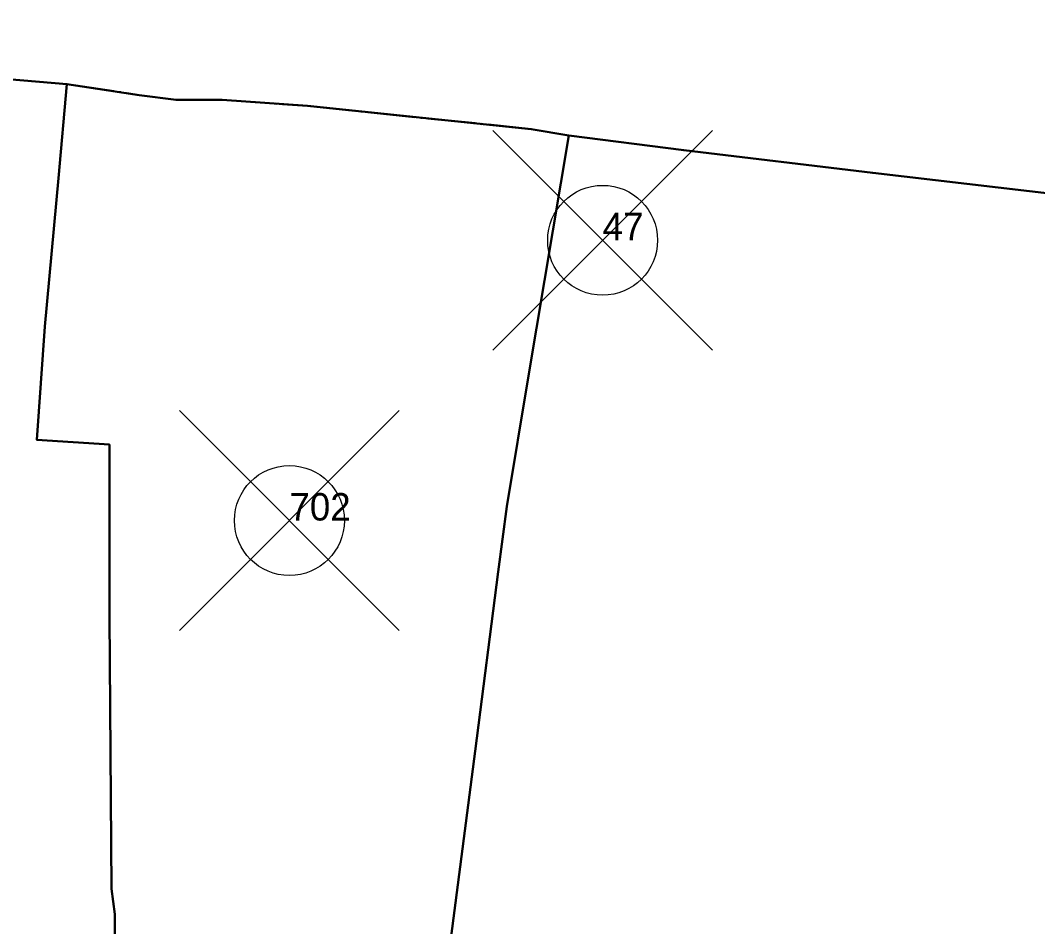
# Model space of a CAD drawing. Header units: millimetres. Extents: x -7906370 to 58235770, y -60992620 to 60.
# Drawn here: x 2863.4 to 2956, y -475.2 to -392.7 of the extents above; entities that cross this region are included whole.
import ezdxf

# ---------------------------------------------------------------- set-up
doc = ezdxf.new("R2010")
doc.units = ezdxf.units.MM
doc.header["$PDMODE"] = 35
doc.header["$PDSIZE"] = 10
doc.linetypes.add('04b018', pattern=[5.49, 4.32, -0.54, 0.09, -0.54])
doc.linetypes.add('DASHED', pattern=[0.75, 0.5, -0.25])
doc.layers.add('Poly_Survey_Bndry', color=250, linetype='Continuous', lineweight=30)
doc.layers.add('Text_Survey_No', color=250, linetype='Continuous', lineweight=0)
doc.layers.add('Text_Chalta_No', color=1, linetype='Continuous', lineweight=0, true_color=0x0000ff)
doc.styles.get("Standard").update_dxf_attribs({"font": 'SakalBharati.ttf'})

msp = doc.modelspace()

# ---------------------------------------------------------------- linework, layer by layer
at = {"layer": 'Poly_Survey_Bndry'}
for points in [[(2810.007, -346.801), (2808.823, -357.898), (2807.03, -374.701), (2807.071, -375.589), (2809.042, -388.257), (2809.805, -394.083), (2811.001, -393.926), (2823.905, -395.173), (2837.207, -396.187), (2860.85, -397.927), (2867.657, -398.499), (2874.231, -399.495), (2877.581, -399.939), (2881.768, -399.939), (2889.553, -400.481), (2909.9, -402.599), (2913.307, -403.167), (2923.765, -404.521), (2940.971, -406.574), (2966.627, -409.587), (2965.521, -371.981), (2965.511, -371.449), (2964.992, -342.225)], [(2867.657, -398.499), (2860.85, -397.927), (2837.207, -396.187), (2823.905, -395.173), (2811.001, -393.926), (2809.805, -394.083)], [(2872.027, -476.05), (2872.027, -474.023), (2871.715, -471.737), (2871.513, -446.95), (2871.513, -431.304), (2864.921, -430.875), (2865.656, -420.557), (2866.903, -407.073), (2867.657, -398.499), (2860.85, -397.927)], [(2896.495, -522.739), (2892.925, -521.754), (2883.01, -519.583), (2870.678, -517.121), (2869.928, -516.953), (2871.585, -493.561), (2871.845, -491.275), (2872.027, -476.05), (2872.027, -474.023), (2871.715, -471.737), (2871.513, -446.95), (2871.513, -431.304), (2864.921, -430.875), (2865.656, -420.557), (2866.903, -407.073), (2867.657, -398.499)], [(2872.027, -476.05), (2872.027, -474.023), (2871.715, -471.737), (2871.513, -446.95), (2871.513, -431.304), (2864.921, -430.875), (2865.656, -420.557), (2866.903, -407.073), (2867.657, -398.499), (2874.231, -399.495), (2877.581, -399.939), (2881.768, -399.939), (2889.553, -400.481), (2909.9, -402.599), (2913.307, -403.167), (2909.659, -425.06), (2907.681, -436.927), (2906.894, -442.871), (2904.789, -459.213), (2901.038, -488.198)], [(2913.307, -403.167), (2909.659, -425.06), (2907.681, -436.927), (2906.894, -442.871), (2904.789, -459.213), (2901.038, -488.198), (2897.233, -516.385), (2896.495, -522.739)], [(2966.627, -409.587), (2940.971, -406.574), (2923.765, -404.521), (2913.307, -403.167)]]:
    msp.add_lwpolyline(points, dxfattribs=at)
at = {"layer": 'Poly_Survey_Bndry', "linetype": '04b018'}
msp.add_lwpolyline([(2867.657, -398.499), (2874.231, -399.495), (2877.581, -399.939), (2881.768, -399.939), (2889.553, -400.481), (2909.9, -402.599), (2913.307, -403.167)], dxfattribs=at)
at = {"layer": 'Poly_Survey_Bndry'}
msp.add_lwpolyline([(2962.137, -561.713), (2919.582, -544.479), (2921.545, -527.913), (2896.495, -522.739), (2897.233, -516.385), (2901.038, -488.198), (2904.789, -459.213), (2906.894, -442.871), (2907.681, -436.927), (2909.659, -425.06), (2913.307, -403.167), (2923.765, -404.521), (2940.971, -406.574), (2966.627, -409.587), (2981.607, -411.496), (2975.661, -457.327), (2967.441, -520.778)], close=True, dxfattribs=at)
at = {"layer": 'Text_Chalta_No'}
msp.add_point((2916.391, -412.712), dxfattribs=at)
at = {"layer": 'Text_Survey_No'}
msp.add_point((2887.894, -438.214), dxfattribs=at)

# ---------------------------------------------------------------- texts
at = {"layer": 'Text_Chalta_No', "linetype": 'DASHED'}
msp.add_text('47', height=2.5, dxfattribs=at).set_placement((2916.391, -412.712))
at = {"layer": 'Text_Survey_No', "linetype": 'DASHED'}
msp.add_text('702', height=2.5, dxfattribs=at).set_placement((2887.894, -438.214))

doc.saveas('drawing.dxf')
